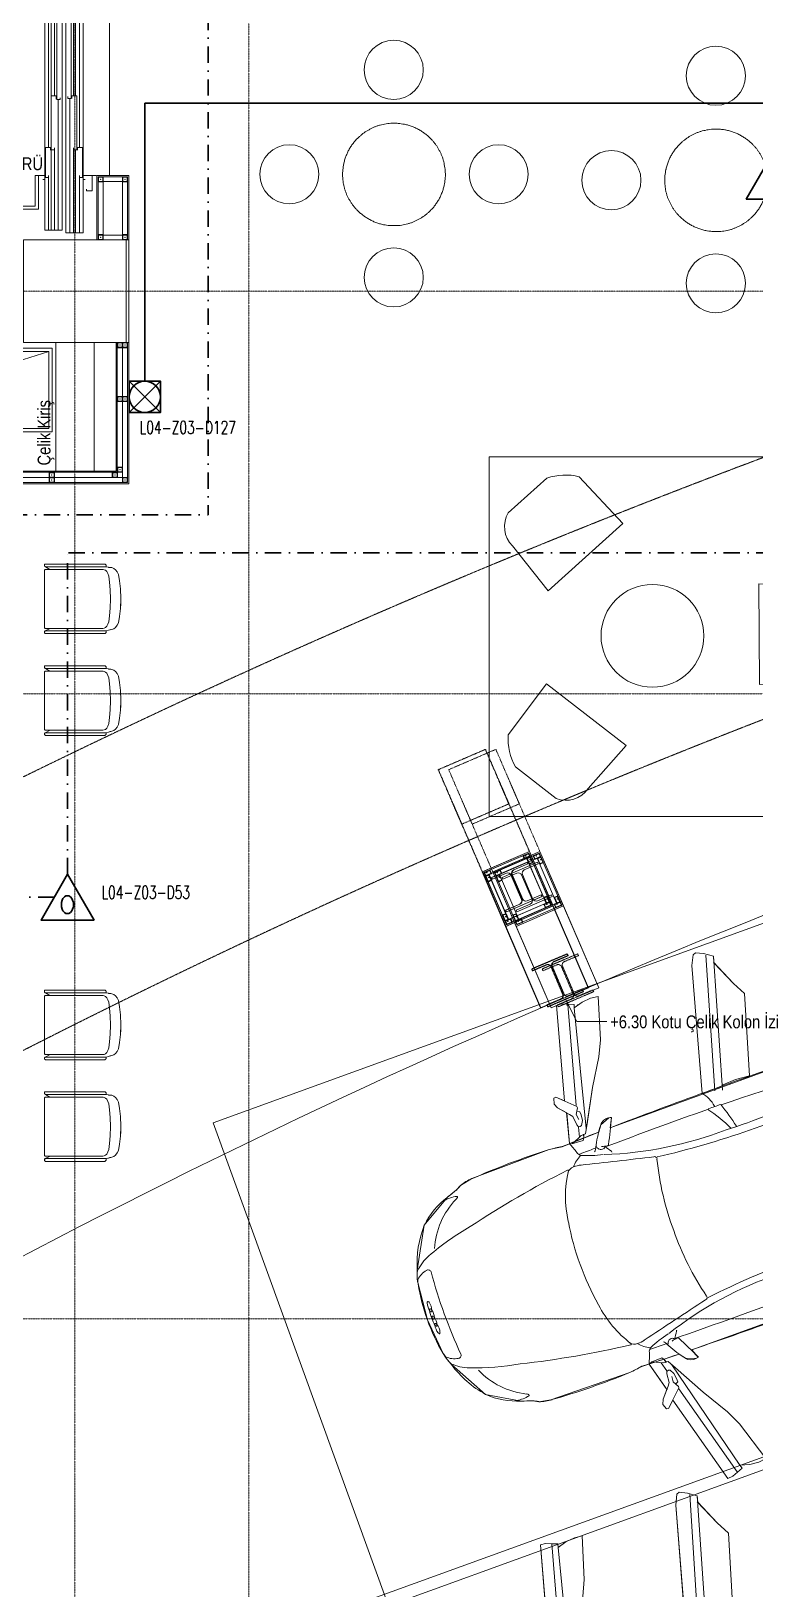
# Model space of a CAD drawing. Extents: x -1133 to 23780, y -1311 to 8245.
# Drawn here: x 7833 to 8397, y 975 to 2187 of the extents above; entities that cross this region are included whole.
import ezdxf
from ezdxf.enums import TextEntityAlignment as Align
from ezdxf.xclip import XClip

# ---------------------------------------------------------------- set-up
doc = ezdxf.new("R2010")
doc.units = 0
doc.header["$MEASUREMENT"] = 0
doc.header["$XCLIPFRAME"] = 0
for name, pattern in [('DASHDOT', [25.4, 12.7, -6.35, 0, -6.35]), ('DASHDOT2', [0.5, 0.25, -0.125, 0, -0.125]), ('DOT2', [0.125, 0, -0.125]), ('HIDDEN', [0.375, 0.25, -0.125])]:
    doc.linetypes.add(name, pattern=pattern)
doc.layers.get('0').update_dxf_attribs({"color": 9, "lineweight": 9})
for name, color, linetype, lineweight in [('01', 9, 'Continuous', 9), ('04', 9, 'Continuous', 9), ('05', 9, 'Continuous', 9), ('05V', 9, 'Continuous', 9), ('06D', 9, 'Continuous', 9), ('10', 9, 'Continuous', 9), ('11', 9, 'Continuous', 9), ('14', 9, 'Continuous', 9), ('20', 9, 'DOT2', 9), ('21', 9, 'Continuous', 9), ('24', 9, 'DASHDOT2', 9), ('33', 9, 'BATTING', 9), ('35', 9, 'Continuous', 9), ('40', 9, 'Continuous', 9), ('E-DEDEKTÖR NUMARALARI', 20, 'Continuous', 30), ('E-DUVAR TİPİ FLAŞÖR', 7, 'Continuous', 30), ('E-KABLO', 7, 'Continuous', 30), ('E-OPTİK DUMAN DEDEKTÖRÜ', 7, 'Continuous', 30)]:
    doc.layers.add(name, color=color, linetype=linetype, lineweight=lineweight)
doc.styles.add('E-YAZI', font='txttw.shx')
doc.styles.add('MuuM_TEXT-STANDART', font='ARIALN.TTF')
doc.linetypes.add('BATTING', pattern='A,0.0001,-0.1,[134,ltypeshp.shx,S=0.1,R=0,X=-0.1,Y=0],-0.2,[134,ltypeshp.shx,S=0.1,R=180,X=0.1,Y=0],-0.1', length=0.4001)

# ---------------------------------------------------------------- blocks, each defined once
blk = doc.blocks.new('Group-321-1')
at = {"lineweight": 0}
for p, q in [((384783.04, 69371.037), (384783.045, 69371.03)), ((384784.412, 69370.333), (384784.402, 69370.333))]:
    blk.add_line(p, q, dxfattribs=at)
blk.add_lwpolyline([(384781.552, 69367.984), (384781.749, 69367.691), (384781.755, 69367.686), (384781.792, 69367.644), (384781.826, 69367.617), (384782.071, 69367.461), (384782.34, 69367.353), (384782.382, 69367.341), (384782.445, 69367.333), (384782.799, 69367.344), (384783.036, 69367.494), (384783.102, 69367.558), (384783.14, 69367.584), (384783.206, 69367.666), (384783.505, 69368.233), (384783.54, 69368.332), (384783.689, 69368.6), (384783.747, 69368.608), (384783.808, 69368.663), (384783.815, 69368.684), (384783.734, 69368.684), (384784.456, 69370.087), (384784.536, 69370.216), (384784.667, 69370.478), (384784.79, 69370.739), (384784.82, 69370.859), (384784.862, 69371.012), (384784.908, 69371.23), (384784.882, 69371.384), (384784.792, 69371.511), (384784.314, 69371.831), (384783.778, 69372.033), (384783.62, 69372.032), (384783.48, 69371.963), (384783.437, 69371.922), (384783.33, 69371.799), (384783.149, 69371.581), (384783.009, 69371.329), (384782.874, 69371.074), (384782.814, 69370.93), (384782.099, 69369.532), (384782.049, 69369.59), (384782.035, 69369.573), (384782.027, 69369.491), (384782.053, 69369.439), (384781.922, 69369.163), (384781.862, 69369.076), (384781.573, 69368.494), (384781.548, 69368.402), (384781.549, 69368.355), (384781.535, 69368.264), (384781.552, 69367.984)], close=True, dxfattribs=at)
for centre, radius, start, end in [((384784.32, 69371.045), 1.244, 132.4655, 142.7244), ((384783.7, 69371.691), 0.35, 77.5866, 129.0276), ((384783.68, 69371.64), 0.312, 79.0353, 114.6797), ((384783.891, 69371.749), 0.244, 127.2849, 150.4821), ((384783.737, 69371.941), 0.00701, 14.3074, 65.7877), ((384783.366, 69370.122), 1.955, 60.966, 77.834), ((384783.72, 69371.827), 0.298, 161.3049, 177.7436), ((384783.508, 69371.841), 0.0862, 181.346, 189.6397), ((384783.428, 69371.828), 0.00442, 198.8504, 328.8627), ((384783.743, 69371.571), 0.403, 118.72, 140.7848), ((384783.624, 69371.454), 0.418, 82.5082, 117.4781), ((384786.16, 69370.1), 3.048, 144.4513, 151.4415), ((384783.134, 69369.637), 2.3, 61.7007, 76.2646), ((384783.478, 69370.064), 1.955, 47.8221, 64.6901), ((384782.538, 69372.337), 0.957, 316.2186, 325.7418), ((384784.176, 69371.766), 0.0116, 115.4859, 202.8384), ((384784.205, 69371.78), 0.0437, 204.9366, 291.601), ((384784.183, 69371.753), 0.0264, 86.2513, 116.6), ((384784.18, 69371.717), 0.0619, 44.0406, 86.0686), ((384784.219, 69371.748), 0.0101, 111.9283, 196.7629), ((384784.245, 69371.755), 0.0368, 193.5155, 249.2754), ((384784.227, 69371.731), 0.0287, 93.4709, 113.7003), ((384784.216, 69371.751), 0.0129, 292.515, 43.913), ((384784.222, 69371.692), 0.0681, 58.3409, 87.3083), ((384784.251, 69371.761), 0.045, 244.6107, 282.6822), ((384784.267, 69371.727), 0.0153, 157.3959, 204.4647), ((384784.264, 69371.727), 0.0131, 105.2381, 152.0925), ((384784.294, 69371.739), 0.045, 202.974, 241.0454), ((384784.24, 69371.721), 0.0339, 22.2897, 58.1662), ((384784.257, 69371.732), 0.0153, 281.1914, 328.2602), ((384784.268, 69371.706), 0.0339, 67.4899, 103.3665), ((384784.259, 69371.729), 0.0131, 333.5636, 20.4181), ((384784.292, 69371.73), 0.0368, 236.3807, 292.1406), ((384784.255, 69371.675), 0.0681, 38.3479, 67.3152), ((384784.307, 69371.704), 0.0129, 81.7431, 193.1412), ((384784.336, 69371.712), 0.0437, 194.0551, 280.7195), ((384784.302, 69371.705), 0.0101, 288.8932, 13.7278), ((384784.284, 69371.702), 0.0287, 11.9558, 32.1852), ((384784.3, 69371.656), 0.0619, 39.5875, 81.6156), ((384784.327, 69371.679), 0.0264, 9.0561, 39.4048), ((384793.527, 69365.622), 11.967, 150.1373, 152.8972), ((384783.608, 69371.273), 0.553, 133.0237, 146.1228), ((384783.22, 69369.593), 2.3, 49.3915, 63.9554), ((384784.342, 69371.681), 0.0116, 282.8177, 10.1702), ((384800.106, 69364.196), 18.18, 156.135, 158.2411), ((384783.405, 69370.215), 1.343, 60.0174, 86.688), ((384784.559, 69371.251), 0.35, 356.6286, 48.0695), ((384865.048, 69325.719), 93.696, 150.80307, 151.62775), ((384777.872, 69372.853), 5.605, 330.8944, 345.1644), ((384783.275, 69371.424), 0.0159, 339.0039, 150.3983), ((384783.531, 69370.151), 1.343, 38.9682, 65.6387), ((384781.832, 69372.322), 3.048, 334.2146, 341.2049), ((384784.494, 69371.439), 0.244, 335.1741, 358.3712), ((384784.411, 69371.051), 0.418, 8.178, 43.1479), ((384784.74, 69371.426), 0.00701, 59.8685, 111.3487), ((384784.529, 69371.205), 0.312, 10.9765, 46.6208), ((384784.436, 69371.216), 0.403, 344.8714, 6.9361), ((384783.672, 69371.378), 1.244, 342.9317, 353.1906), ((384783.117, 69370.833), 0.319, 120.9729, 155.4756), ((384782.971, 69371.074), 0.0369, 91.8, 120.3439), ((384782.963, 69371.079), 0.0326, 45.4864, 78.5544), ((384782.849, 69370.933), 0.218, 28.7618, 50.9848), ((384784.829, 69371.109), 0.00442, 156.7934, 286.8057), ((384784.792, 69371.182), 0.0862, 296.0164, 304.3102), ((384784.657, 69371.346), 0.298, 307.9125, 324.3512), ((384783.773, 69370.613), 1.01, 153.0695, 161.9186), ((384784.151, 69371.138), 1.11, 185.593, 197.2706), ((384768.906, 69380.212), 18.18, 327.415, 329.5212), ((384785.761, 69370.683), 0.957, 159.9143, 169.4376), ((384822.941, 69349.52), 45.481, 151.9178, 153.8966), ((384776.607, 69373.583), 7.124, 326.0794, 338.1164), ((384782.734, 69368.932), 2.053, 60.6822, 76.5032), ((384784.272, 69370.932), 0.553, 339.5333, 352.6324), ((384788.9, 69367.192), 5.605, 140.4918, 154.7617), ((384699.785, 69410.55), 93.696, 334.02838, 334.85305), ((384773.899, 69375.698), 11.967, 332.7589, 335.5189), ((384784.589, 69370.749), 0.0159, 335.2578, 146.6522), ((384782.88, 69368.858), 2.053, 49.1529, 64.974), ((384790.23, 69366.59), 7.124, 147.5397, 159.5767), ((384825.273, 69347.607), 48.303, 152.0551, 152.1719), ((384782.403, 69368.692), 1.564, 74.9854, 82.5895), ((384783.846, 69371.294), 1.11, 288.3855, 300.0631), ((384784.439, 69370.117), 0.218, 74.6714, 96.8944), ((384784.201, 69370.276), 0.319, 330.1806, 4.6832), ((384784.491, 69370.295), 0.0326, 47.1018, 80.1697), ((384784.482, 69370.298), 0.0369, 5.3122, 33.8561), ((384821.188, 69350.013), 43.565, 152.4769, 153.5907), ((384780.105, 69371.445), 2.973, 314.8855, 333.6766), ((384782.496, 69369.975), 0.239, 70.6349, 104.3906), ((384782.729, 69369.208), 0.955, 86.6279, 100.516), ((384782.562, 69370.153), 0.00585, 151.7805, 223.8989), ((384783.639, 69370.681), 1.01, 323.7375, 332.5866), ((384743.67, 69390.211), 45.481, 331.7595, 333.7383), ((384782.878, 69368.448), 1.564, 43.0666, 50.6707), ((384782.099, 69369.526), 0.08, 143.4719, 205.3483), ((384782.15, 69369.497), 0.138, 137.1664, 146.6022), ((384967.463, 69508.003), 231.379, 216.74162, 216.79401), ((384678.752, 69458.221), 136.451, 319.2526, 319.49259), ((384782.515, 69369.582), 0.0186, 41.3859, 155.3161), ((384783.958, 69371.212), 2.159, 228.5422, 243.7224), ((384786.455, 69368.186), 2.973, 151.9795, 170.7706), ((384783.107, 69369.014), 0.955, 25.1401, 39.0282), ((384740.756, 69390.991), 48.303, 333.4842, 333.601), ((384795.179, 69363.075), 14.587, 154.1319, 155.3338), ((384782.92, 69369.911), 0.987, 205.182, 214.4777), ((384781.966, 69369.543), 0.249, 316.3484, 326.7202), ((384782.151, 69369.374), 0.0194, 352.1473, 47.0793), ((384782.265, 69368.914), 0.484, 94.4328, 101.9444), ((384782.167, 69369.414), 0.0112, 312.8599, 34.8105), ((384782.228, 69369.389), 0.00831, 38.2323, 92.0308), ((384745.092, 69389.074), 43.565, 332.0654, 333.1793), ((384783.972, 69369.429), 0.00585, 261.7572, 333.8756), ((384783.866, 69369.272), 0.239, 21.2655, 55.0212), ((384791.145, 69364.805), 10.096, 153.3898, 154.1067), ((384781.444, 69369.969), 0.986, 309.9162, 319.8631), ((384782.124, 69369.363), 0.0209, 210.1338, 261.901), ((384782.122, 69369.345), 0.00941, 178.2704, 230.3207), ((384782.085, 69369.3), 0.0489, 5.7791, 50.9893), ((384782.132, 69369.396), 0.0541, 258.6932, 282.7156), ((384782.132, 69369.38), 0.0386, 287.1711, 347.5368), ((384784.019, 69371.181), 2.159, 241.9337, 257.114), ((384783.028, 69368.324), 1.387, 142.8163, 147.1796), ((384781.801, 69367.557), 1.667, 81.8864, 84.9423), ((384782.05, 69369.26), 0.0543, 255.4486, 293.8595), ((384782.065, 69369.212), 0.00351, 147.6525, 275.8013), ((384782.08, 69369.207), 0.00659, 121.6403, 166.7715), ((384782.315, 69369.202), 0.241, 178.3112, 202.8017), ((384782.272, 69369.026), 0.196, 137.8698, 155.4348), ((384787.053, 69366.137), 5.965, 150.4859, 156.7365), ((384789.128, 69366.446), 7.519, 159.687, 166.3516), ((384782.082, 69369.055), 0.00481, 20.9384, 175.9317), ((384782.158, 69369.074), 0.0723, 153.7582, 202.5543), ((384782.858, 69369.503), 0.891, 210.0252, 235.5657), ((384916.043, 69336.417), 136.451, 166.16354, 166.40352), ((384783.536, 69369.058), 0.0186, 330.34, 84.2703), ((384783.627, 69370.502), 2.151, 233.7694, 242.9353), ((384783.546, 69368.712), 0.00831, 33.6253, 87.4238), ((384783.139, 69368.466), 0.484, 23.7117, 31.2233), ((384783.579, 69368.641), 0.0194, 78.5769, 133.5088), ((384783.824, 69368.59), 0.249, 158.9359, 169.3077), ((384783.602, 69368.677), 0.0112, 90.8456, 172.7962), ((384788.197, 69600.022), 231.379, 268.86212, 268.91451), ((384783.732, 69368.687), 0.08, 280.3078, 342.1843), ((384783.68, 69368.712), 0.138, 339.054, 348.4897), ((384783.634, 69370.498), 2.151, 242.7208, 251.8868), ((384784.475, 69368.414), 0.986, 165.793, 175.74), ((384774.624, 69373.286), 10.096, 331.5495, 332.2663), ((384783.557, 69368.544), 0.0489, 74.6669, 119.8771), ((384770.867, 69375.555), 14.587, 330.3223, 331.5242), ((384783.595, 69368.629), 0.0386, 138.1193, 198.4851), ((384783.608, 69368.638), 0.0541, 202.9405, 226.9629), ((384783.572, 69368.601), 0.00941, 255.3354, 307.3857), ((384783.586, 69368.613), 0.0209, 223.7551, 275.5224), ((384783.567, 69369.579), 0.987, 271.1784, 280.4742), ((384781.897, 69368.358), 0.352, 155.6746, 172.8272), ((384783.272, 69369.29), 0.891, 250.0904, 275.6309), ((384783.331, 69368.472), 0.0723, 283.1018, 331.8979), ((384783.225, 69368.537), 0.196, 330.2214, 347.7863), ((384783.343, 69368.674), 0.241, 282.8545, 307.345), ((384783.485, 69368.487), 0.00659, 318.8847, 4.0158), ((384783.545, 69368.493), 0.0543, 191.7966, 230.2075), ((384783.497, 69368.477), 0.00351, 209.8549, 338.0036), ((384782.307, 69367.298), 1.667, 40.7138, 43.7698), ((384781.801, 69368.141), 0.281, 142.998, 163.907), ((384764.347, 69370.886), 17.387, 351.3262, 351.6313), ((384781.251, 69368.372), 0.299, 356.6067, 5.6602), ((384781.611, 69368.288), 0.0411, 126.4313, 146.9765), ((384781.589, 69368.318), 0.00398, 74.7912, 133.7856), ((384781.584, 69368.313), 0.0102, 1.6376, 54.3963), ((384781.501, 69368.301), 0.0949, 358.817, 7.3839), ((384782.201, 69368.289), 0.606, 179.0659, 219.4798), ((384777.132, 69372.603), 7.519, 319.3046, 325.9692), ((384783.36, 69368.399), 0.00481, 309.7244, 104.7177), ((384782.215, 69368.742), 1.387, 338.4765, 342.8399), ((384782.137, 69368.159), 0.611, 170.0439, 196.5991), ((384783.574, 69367.651), 1.842, 162.0199, 174.3284), ((384778.091, 69370.738), 5.965, 328.9197, 335.1702), ((384782.317, 69368.285), 0.822, 201.4762, 226.3392), ((384782.119, 69367.795), 0.38, 174.3105, 196.6697), ((384781.94, 69367.689), 0.145, 160.4215, 200.1828), ((384781.827, 69367.732), 0.0243, 63.7649, 169.9953), ((384784.099, 69371.38), 4.274, 238.0489, 242.6341), ((384781.349, 69368.793), 1.842, 311.3278, 323.6363), ((384781.937, 69367.809), 0.219, 213.4367, 228.8733), ((384781.863, 69367.709), 0.0958, 222.8673, 244.0075), ((384781.83, 69367.649), 0.0272, 202.2018, 232.2843), ((384782.695, 69368.714), 1.4, 231.6246, 243.5204), ((384781.979, 69367.566), 0.00393, 106.148, 191.2356), ((384781.984, 69367.548), 0.0228, 79.7433, 104.6743), ((384781.968, 69367.467), 0.105, 43.0274, 79.064), ((384784.073, 69371.394), 4.274, 243.022, 247.6072), ((384783.086, 69367.487), 0.0949, 118.2722, 126.8391), ((384783.047, 69367.563), 0.0102, 71.2598, 124.0185), ((384783.011, 69367.569), 0.0411, 338.6796, 359.2249), ((384783.048, 69367.569), 0.00398, 351.8705, 50.8649), ((384783.29, 69367.326), 0.299, 119.996, 129.0494), ((384782.901, 69367.842), 0.352, 312.8289, 329.9815), ((384781.993, 69367.569), 0.0174, 192.4725, 226.4338), ((384782.076, 69367.657), 0.139, 226.4813, 253.2418), ((384782.033, 69367.535), 0.00393, 108.0079, 193.0955), ((384782.046, 69367.539), 0.0174, 194.3324, 228.2937), ((384782.038, 69367.517), 0.0228, 81.6031, 106.5342), ((384782.126, 69367.63), 0.139, 228.3412, 255.1017), ((384782.043, 69367.546), 0.0229, 252.8528, 277.4764), ((384782.024, 69367.436), 0.105, 44.8873, 80.9239), ((384782.022, 69367.518), 0.0302, 24.4378, 42.4802), ((384782.046, 69367.528), 0.00493, 273.6822, 33.6822), ((384782.725, 69368.699), 1.4, 242.1358, 254.0316), ((384782.086, 69367.507), 0.00493, 90.1141, 210.1141), ((384782.102, 69367.515), 0.0229, 206.3199, 230.9435), ((384782.091, 69367.482), 0.0302, 81.316, 99.3585), ((384782.176, 69367.604), 0.139, 230.5544, 257.315), ((384782.097, 69367.517), 0.0229, 254.7126, 279.3362), ((384782.078, 69367.409), 0.105, 44.7323, 80.7688), ((384782.077, 69367.489), 0.0302, 26.2976, 44.3401), ((384782.1, 69367.5), 0.00493, 275.5421, 35.5421), ((384782.14, 69367.48), 0.00493, 91.9739, 211.9739), ((384782.156, 69367.488), 0.0229, 208.1798, 232.8034), ((384782.146, 69367.455), 0.0302, 83.1759, 101.2183), ((384782.227, 69367.58), 0.139, 232.4143, 259.1748), ((384782.149, 69367.486), 0.0174, 257.3624, 291.3237), ((384782.136, 69367.381), 0.105, 46.5921, 82.6287), ((384782.136, 69367.467), 0.0228, 19.1219, 44.053), ((384782.154, 69367.473), 0.00393, 292.5606, 17.6483), ((384782.192, 69367.441), 0.0228, 20.9818, 45.9129), ((384782.21, 69367.448), 0.00393, 294.4205, 19.5081), ((384782.668, 69368.05), 0.606, 266.1764, 306.5902), ((384782.599, 69367.922), 0.611, 289.0571, 315.6122), ((384782.781, 69367.638), 0.281, 321.7491, 342.6581), ((384795.185, 69355.056), 17.387, 134.0248, 134.33), ((384782.204, 69367.46), 0.0174, 259.2223, 293.1836), ((384782.394, 69367.436), 0.0958, 241.6486, 262.7889), ((384782.364, 69367.375), 0.0272, 253.3718, 283.4544), ((384782.332, 69367.488), 0.145, 285.4734, 325.2346), ((384782.432, 69367.554), 0.219, 256.7829, 272.2195), ((384782.315, 69367.695), 0.38, 288.9864, 311.3457), ((384782.433, 69367.421), 0.0243, 315.6609, 61.8912), ((384782.598, 69368.141), 0.822, 259.3169, 284.18)]:
    blk.add_arc(centre, radius, start, end, dxfattribs=at)
blk = doc.blocks.new('Group-322-1')
for p, q in [((384781.297, 69370.16), (384781.27, 69370.092)), ((384781.331, 69370.21), (384781.297, 69370.16)), ((384781.574, 69369.974), (384781.331, 69370.21)), ((384781.199, 69370.005), (384781.162, 69369.973)), ((384781.235, 69370.037), (384781.199, 69370.005)), ((384781.784, 69369.471), (384781.2, 69370.004)), ((384781.256, 69370.017), (384781.235, 69370.037)), ((384781.27, 69370.092), (384781.256, 69370.017)), ((384781.962, 69369.394), (384781.256, 69370.017)), ((384781.256, 69370.017), (384781.275, 69369.999)), ((384781.162, 69369.973), (384781.141, 69369.938)), ((384781.141, 69369.938), (384781.692, 69369.435)), ((384781.654, 69369.869), (384781.574, 69369.974)), ((384781.782, 69369.661), (384781.654, 69369.869)), ((384781.944, 69369.425), (384781.782, 69369.661)), ((384781.618, 69369.395), (384781.623, 69369.411)), ((384781.649, 69369.362), (384781.618, 69369.395)), ((384781.623, 69369.411), (384781.792, 69369.469)), ((384781.792, 69369.469), (384781.801, 69369.465)), ((384781.823, 69369.391), (384781.794, 69369.385)), ((384781.801, 69369.465), (384781.832, 69369.419)), ((384781.889, 69369.363), (384781.823, 69369.391)), ((384781.824, 69369.445), (384781.838, 69369.456)), ((384781.832, 69369.419), (384781.873, 69369.405)), ((384781.838, 69369.456), (384781.862, 69369.443)), ((384781.862, 69369.443), (384781.899, 69369.418)), ((384781.899, 69369.418), (384781.921, 69369.385)), ((384781.986, 69369.36), (384781.944, 69369.425)), ((384781.689, 69369.359), (384781.649, 69369.362)), ((384781.794, 69369.385), (384781.689, 69369.359)), ((384781.766, 69369.381), (384781.946, 69369.218)), ((384781.908, 69369.362), (384781.889, 69369.363)), ((384781.918, 69369.372), (384781.908, 69369.362)), ((384781.969, 69369.308), (384781.911, 69369.361)), ((384781.921, 69369.385), (384781.918, 69369.372)), ((384781.963, 69369.23), (384782.008, 69369.309)), ((384781.966, 69369.236), (384781.97, 69369.326)), ((384781.97, 69369.326), (384781.986, 69369.36)), ((384781.998, 69369.329), (384781.977, 69369.348)), ((384782.008, 69369.309), (384781.998, 69369.329))]:
    blk.add_line(p, q)
blk.add_lwpolyline([(384781.331, 69370.21), (384781.574, 69369.974), (384781.654, 69369.869), (384781.782, 69369.661), (384781.944, 69369.425), (384781.986, 69369.36), (384781.98, 69369.346), (384781.998, 69369.329), (384782.008, 69369.309), (384781.966, 69369.236), (384781.946, 69369.218), (384781.769, 69369.379), (384781.689, 69369.359), (384781.649, 69369.362), (384781.618, 69369.395), (384781.623, 69369.411), (384781.692, 69369.435), (384781.141, 69369.938), (384781.162, 69369.973), (384781.199, 69370.005), (384781.235, 69370.037), (384781.256, 69370.017), (384781.27, 69370.092), (384781.297, 69370.16)], close=True)
blk = doc.blocks.new('Group-323-1')
for p, q in [((384783.571, 69368.405), (384783.609, 69368.488)), ((384783.575, 69368.411), (384783.645, 69368.467)), ((384783.609, 69368.488), (384783.631, 69368.491)), ((384783.631, 69368.491), (384783.659, 69368.485)), ((384783.631, 69368.456), (384783.707, 69368.44)), ((384783.645, 69368.467), (384783.663, 69368.5)), ((384783.663, 69368.5), (384783.74, 69368.503)), ((384783.705, 69368.5), (384784.623, 69368.289)), ((384783.713, 69368.451), (384783.71, 69368.438)), ((384783.71, 69368.438), (384783.722, 69368.423)), ((384783.722, 69368.461), (384783.713, 69368.451)), ((384783.761, 69368.463), (384783.722, 69368.461)), ((384783.722, 69368.423), (384783.784, 69368.385)), ((384783.74, 69368.503), (384784.026, 69368.509)), ((384783.804, 69368.448), (384783.761, 69368.463)), ((384783.802, 69368.409), (384783.766, 69368.434)), ((384783.828, 69368.435), (384783.804, 69368.448)), ((384783.827, 69368.418), (384783.828, 69368.435)), ((384784.026, 69368.509), (384784.27, 69368.527)), ((384784.27, 69368.527), (384784.402, 69368.523)), ((384784.402, 69368.523), (384784.736, 69368.463)), ((384784.736, 69368.463), (384784.715, 69368.406)), ((384783.808, 69368.333), (384783.571, 69368.385)), ((384783.784, 69368.385), (384783.795, 69368.358)), ((384783.795, 69368.358), (384783.836, 69368.258)), ((384783.856, 69368.411), (384783.802, 69368.409)), ((384783.865, 69368.406), (384783.856, 69368.411)), ((384783.916, 69368.234), (384783.865, 69368.406)), ((384783.871, 69368.4), (384784.645, 69368.236)), ((384784.626, 69368.15), (384783.896, 69368.304)), ((384784.623, 69368.289), (384784.597, 69368.295)), ((384784.675, 69368.344), (384784.623, 69368.289)), ((384784.715, 69368.406), (384784.675, 69368.344)), ((384783.836, 69368.258), (384783.861, 69368.227)), ((384783.861, 69368.227), (384783.906, 69368.221)), ((384783.906, 69368.221), (384783.916, 69368.234)), ((384784.623, 69368.289), (384784.651, 69368.284)), ((384784.642, 69368.187), (384784.626, 69368.15)), ((384784.646, 69368.236), (384784.642, 69368.187)), ((384784.651, 69368.284), (384784.646, 69368.236))]:
    blk.add_line(p, q)
blk.add_lwpolyline([(384783.629, 69368.491), (384783.656, 69368.486), (384783.663, 69368.5), (384784.026, 69368.509), (384784.27, 69368.527), (384784.402, 69368.523), (384784.736, 69368.463), (384784.715, 69368.406), (384784.675, 69368.344), (384784.623, 69368.289), (384784.651, 69368.284), (384784.642, 69368.187), (384784.626, 69368.15), (384783.896, 69368.304), (384783.916, 69368.234), (384783.906, 69368.221), (384783.861, 69368.227), (384783.836, 69368.258), (384783.805, 69368.334), (384783.571, 69368.385)], close=True)
blk = doc.blocks.new('Group-325-1')
for p, q in [((384784.27, 69369.709), (384784.228, 69369.605)), ((384784.901, 69369.59), (384784.27, 69369.709)), ((384784.133, 69369.516), (384785.16, 69369.313)), ((384784.228, 69369.605), (384784.171, 69369.507)), ((384784.969, 69369.494), (384784.901, 69369.59)), ((384784.121, 69369.455), (384785.161, 69369.254)), ((384785.113, 69369.319), (384784.969, 69369.494)), ((384785.066, 69369.156), (384784.088, 69369.361)), ((384785.16, 69369.313), (384785.171, 69369.234)), ((384785.151, 69369.154), (384785.066, 69369.156)), ((384785.169, 69369.17), (384785.151, 69369.154)), ((384785.171, 69369.234), (384785.169, 69369.17))]:
    blk.add_line(p, q)
blk.add_lwpolyline([(384784.27, 69369.709), (384784.901, 69369.59), (384784.969, 69369.494), (384785.11, 69369.323), (384785.16, 69369.313), (384785.171, 69369.234), (384785.169, 69369.17), (384785.151, 69369.154), (384785.066, 69369.156), (384784.088, 69369.361), (384784.137, 69369.452), (384784.166, 69369.509), (384784.172, 69369.508), (384784.228, 69369.605)], close=True)
blk = doc.blocks.new('p-audi_arac')
at = {"layer": '06D', "lineweight": 0, "flags": 128}
blk.add_lwpolyline([(695.6, 0.8), (-4.4, 0.8), (-4.4, 400.8), (695.6, 400.8)], close=True, dxfattribs=at)
at = {"layer": '04', "xscale": 99.99999999999999, "yscale": 99.99999999999999, "zscale": 99.99999999999999, "rotation": 117.1763778173343}
for name in ['Group-321-1', 'Group-323-1', 'Group-325-1', 'Group-322-1']:
    blk.add_blockref(name, (23745751, -31061967.8), dxfattribs=at)
blk = doc.blocks.new('Group-32-1')
for p, q in [((384804.552, 69159.371), (384804.573, 69159.336)), ((384804.574, 69159.372), (384804.573, 69159.372)), ((384804.573, 69159.372), (384804.573, 69159.371)), ((384804.573, 69159.371), (384804.573, 69159.371)), ((384804.573, 69159.371), (384804.573, 69159.37)), ((384804.573, 69159.37), (384804.573, 69159.37)), ((384804.573, 69159.37), (384804.573, 69159.369)), ((384804.573, 69159.369), (384804.573, 69159.369)), ((384804.573, 69159.369), (384804.573, 69158.924)), ((384804.575, 69159.374), (384804.574, 69159.374)), ((384804.574, 69159.374), (384804.574, 69159.374)), ((384804.574, 69159.374), (384804.574, 69159.373)), ((384804.574, 69159.373), (384804.574, 69159.373)), ((384804.574, 69159.373), (384804.574, 69159.372)), ((384804.576, 69159.376), (384804.575, 69159.375)), ((384804.575, 69159.375), (384804.575, 69159.375)), ((384804.575, 69159.375), (384804.575, 69159.374)), ((384804.577, 69159.377), (384804.576, 69159.376)), ((384804.576, 69159.376), (384804.576, 69159.376)), ((384804.576, 69159.376), (384804.576, 69159.376)), ((384804.578, 69159.377), (384804.577, 69159.377)), ((384804.577, 69159.377), (384804.577, 69159.377)), ((384804.577, 69159.377), (384804.577, 69159.377)), ((384804.579, 69159.378), (384804.578, 69159.378)), ((384804.578, 69159.378), (384804.578, 69159.377)), ((384804.58, 69159.378), (384804.579, 69159.378)), ((384804.579, 69159.378), (384804.579, 69159.378)), ((384804.581, 69159.379), (384804.58, 69159.378)), ((384804.58, 69159.378), (384804.58, 69159.378)), ((384804.582, 69159.379), (384804.581, 69159.379)), ((384804.581, 69159.379), (384804.581, 69159.379)), ((384804.583, 69159.379), (384804.582, 69159.379)), ((384804.582, 69159.379), (384804.582, 69159.379)), ((384805.023, 69159.379), (384804.583, 69159.379)), ((384804.583, 69159.379), (384804.583, 69159.379)), ((384805.024, 69159.379), (384805.023, 69159.379)), ((384805.023, 69159.379), (384805.023, 69159.379)), ((384805.025, 69159.379), (384805.024, 69159.379)), ((384805.024, 69159.379), (384805.024, 69159.379)), ((384805.026, 69159.378), (384805.025, 69159.379)), ((384805.025, 69159.379), (384805.025, 69159.379)), ((384805.027, 69159.378), (384805.026, 69159.378)), ((384805.026, 69159.378), (384805.026, 69159.378)), ((384805.028, 69159.378), (384805.027, 69159.378)), ((384805.027, 69159.378), (384805.027, 69159.378)), ((384805.028, 69159.377), (384805.028, 69159.378)), ((384805.029, 69159.377), (384805.028, 69159.377)), ((384805.03, 69159.376), (384805.029, 69159.377)), ((384805.029, 69159.377), (384805.029, 69159.377)), ((384805.029, 69159.377), (384805.029, 69159.377)), ((384805.031, 69159.375), (384805.03, 69159.376)), ((384805.03, 69159.376), (384805.03, 69159.376)), ((384805.03, 69159.376), (384805.03, 69159.376)), ((384805.031, 69159.374), (384805.031, 69159.375)), ((384805.031, 69159.375), (384805.031, 69159.375)), ((384805.032, 69159.374), (384805.031, 69159.374)), ((384805.032, 69159.373), (384805.032, 69159.374)), ((384805.032, 69159.374), (384805.032, 69159.374)), ((384805.032, 69159.372), (384805.032, 69159.373)), ((384805.032, 69159.373), (384805.032, 69159.373)), ((384805.033, 69159.372), (384805.032, 69159.372)), ((384805.052, 69159.372), (384805.033, 69159.334)), ((384805.033, 69159.371), (384805.033, 69159.372)), ((384805.033, 69159.37), (384805.033, 69159.371)), ((384805.033, 69159.371), (384805.033, 69159.371)), ((384805.033, 69159.369), (384805.033, 69159.37)), ((384805.033, 69159.37), (384805.033, 69159.37)), ((384805.033, 69158.932), (384805.033, 69159.369)), ((384805.033, 69159.369), (384805.033, 69159.369)), ((384804.552, 69158.899), (384804.558, 69158.862)), ((384805.033, 69158.932), (384805.033, 69158.932)), ((384805.052, 69158.899), (384805.042, 69158.862))]:
    blk.add_line(p, q)
at = {"flags": 128}
for points in [[(384804.531, 69158.909), (384804.531, 69158.909), (384804.531, 69158.908), (384804.531, 69158.908), (384804.531, 69158.907), (384804.531, 69158.907), (384804.531, 69158.906), (384804.532, 69158.906), (384804.532, 69158.905), (384804.532, 69158.905), (384804.532, 69158.904), (384804.532, 69158.904), (384804.533, 69158.904), (384804.533, 69158.903), (384804.533, 69158.903), (384804.534, 69158.902), (384804.534, 69158.902), (384804.534, 69158.902), (384804.535, 69158.901), (384804.535, 69158.901), (384804.535, 69158.901), (384804.536, 69158.901), (384804.536, 69158.9), (384804.537, 69158.9), (384804.537, 69158.9), (384804.538, 69158.9), (384804.538, 69158.9), (384804.539, 69158.899), (384804.539, 69158.899), (384804.539, 69158.899), (384804.54, 69158.899), (384804.54, 69158.899), (384804.541, 69158.899), (384804.552, 69158.899), (384804.552, 69159.369), (384804.552, 69159.369), (384804.552, 69159.37), (384804.552, 69159.37), (384804.551, 69159.371), (384804.551, 69159.371), (384804.551, 69159.372), (384804.551, 69159.372), (384804.551, 69159.373), (384804.551, 69159.373), (384804.55, 69159.374), (384804.55, 69159.374), (384804.55, 69159.374), (384804.55, 69159.375), (384804.549, 69159.375), (384804.549, 69159.376), (384804.549, 69159.376), (384804.548, 69159.376), (384804.548, 69159.377), (384804.548, 69159.377), (384804.547, 69159.377), (384804.547, 69159.377), (384804.546, 69159.378), (384804.546, 69159.378), (384804.545, 69159.378), (384804.545, 69159.378), (384804.545, 69159.378), (384804.544, 69159.379), (384804.544, 69159.379), (384804.543, 69159.379), (384804.543, 69159.379), (384804.542, 69159.379), (384804.542, 69159.379), (384804.536, 69159.379), (384804.536, 69159.379), (384804.535, 69159.379), (384804.535, 69159.379), (384804.535, 69159.379), (384804.535, 69159.379), (384804.534, 69159.379), (384804.534, 69159.379), (384804.534, 69159.379), (384804.534, 69159.378), (384804.534, 69159.378), (384804.533, 69159.378), (384804.533, 69159.378), (384804.533, 69159.378), (384804.533, 69159.378), (384804.533, 69159.378), (384804.532, 69159.377), (384804.532, 69159.377), (384804.532, 69159.377), (384804.532, 69159.377), (384804.532, 69159.377), (384804.532, 69159.376), (384804.532, 69159.376), (384804.531, 69159.376), (384804.531, 69159.376), (384804.531, 69159.376), (384804.531, 69159.375), (384804.531, 69159.375), (384804.531, 69159.375), (384804.531, 69159.375), (384804.531, 69159.374), (384804.531, 69159.374), (384804.531, 69159.374), (384804.531, 69158.909)], [(384805.052, 69158.899), (384805.063, 69158.899), (384805.063, 69158.899), (384805.064, 69158.899), (384805.064, 69158.899), (384805.065, 69158.899), (384805.065, 69158.899), (384805.066, 69158.9), (384805.066, 69158.9), (384805.067, 69158.9), (384805.067, 69158.9), (384805.067, 69158.9), (384805.068, 69158.901), (384805.068, 69158.901), (384805.069, 69158.901), (384805.069, 69158.901), (384805.069, 69158.902), (384805.07, 69158.902), (384805.07, 69158.902), (384805.071, 69158.903), (384805.071, 69158.903), (384805.071, 69158.904), (384805.071, 69158.904), (384805.072, 69158.904), (384805.072, 69158.905), (384805.072, 69158.905), (384805.072, 69158.906), (384805.072, 69158.906), (384805.072, 69158.907), (384805.073, 69158.907), (384805.073, 69158.908), (384805.073, 69158.908), (384805.073, 69158.909), (384805.073, 69158.909), (384805.073, 69159.369), (384805.073, 69159.369), (384805.073, 69159.37), (384805.073, 69159.37), (384805.073, 69159.371), (384805.072, 69159.371), (384805.072, 69159.372), (384805.072, 69159.372), (384805.072, 69159.373), (384805.072, 69159.373), (384805.072, 69159.374), (384805.071, 69159.374), (384805.071, 69159.374), (384805.071, 69159.375), (384805.071, 69159.375), (384805.07, 69159.376), (384805.07, 69159.376), (384805.069, 69159.376), (384805.069, 69159.377), (384805.069, 69159.377), (384805.068, 69159.377), (384805.068, 69159.377), (384805.067, 69159.378), (384805.067, 69159.378), (384805.067, 69159.378), (384805.066, 69159.378), (384805.066, 69159.378), (384805.065, 69159.379), (384805.065, 69159.379), (384805.064, 69159.379), (384805.064, 69159.379), (384805.063, 69159.379), (384805.063, 69159.379), (384805.062, 69159.379), (384805.062, 69159.379), (384805.061, 69159.379), (384805.061, 69159.379), (384805.06, 69159.379), (384805.06, 69159.379), (384805.059, 69159.378), (384805.059, 69159.378), (384805.058, 69159.378), (384805.058, 69159.378), (384805.057, 69159.378), (384805.057, 69159.377), (384805.057, 69159.377), (384805.056, 69159.377), (384805.056, 69159.377), (384805.055, 69159.376), (384805.055, 69159.376), (384805.055, 69159.376), (384805.054, 69159.375), (384805.054, 69159.375), (384805.054, 69159.374), (384805.053, 69159.374), (384805.053, 69159.374), (384805.053, 69159.373), (384805.053, 69159.373), (384805.053, 69159.372), (384805.053, 69159.372), (384805.052, 69159.371), (384805.052, 69159.371), (384805.052, 69159.37), (384805.052, 69159.37), (384805.052, 69159.369), (384805.052, 69159.369), (384805.052, 69158.899)]]:
    blk.add_lwpolyline(points, close=True, dxfattribs=at)
for points in [[(384804.531, 69158.909, 0.414214), (384804.541, 69158.899), (384804.552, 69158.899), (384804.552, 69159.369, 0.414214), (384804.542, 69159.379), (384804.536, 69159.379, 0.414214), (384804.531, 69159.374)], [(384805.052, 69158.899), (384805.063, 69158.899, 0.414214), (384805.073, 69158.909), (384805.073, 69159.369, 0.414214), (384805.063, 69159.379), (384805.062, 69159.379, 0.414214), (384805.052, 69159.369)]]:
    blk.add_lwpolyline(points, format="xyb", close=True, dxfattribs=at)
blk.add_lwpolyline([(384805.033, 69158.932), (384805.033, 69159.369, 0.414214), (384805.023, 69159.379), (384804.583, 69159.379, 0.414214), (384804.573, 69159.369), (384804.573, 69158.924), (384804.574, 69158.92)], format="xyb", dxfattribs=at)
for points in [[(384804.557, 69158.881), (384804.557, 69158.869), (384804.559, 69158.855), (384804.565, 69158.839), (384804.575, 69158.824), (384804.592, 69158.811), (384804.613, 69158.803), (384804.661, 69158.794), (384804.724, 69158.786), (384804.8, 69158.783)], [(384804.573, 69158.932), (384804.573, 69158.924), (384804.575, 69158.914), (384804.58, 69158.903), (384804.59, 69158.893), (384804.606, 69158.884), (384804.626, 69158.878), (384804.672, 69158.872), (384804.731, 69158.867), (384804.803, 69158.864)], [(384805.033, 69158.932), (384805.033, 69158.924), (384805.031, 69158.914), (384805.026, 69158.903), (384805.016, 69158.893), (384805, 69158.884), (384804.98, 69158.878), (384804.934, 69158.872), (384804.875, 69158.867), (384804.803, 69158.864)], [(384805.043, 69158.866), (384805.043, 69158.869), (384805.041, 69158.855), (384805.036, 69158.839), (384805.025, 69158.824), (384805.008, 69158.811), (384804.988, 69158.803), (384804.939, 69158.794), (384804.877, 69158.786), (384804.8, 69158.783)]]:
    blk.add_lwpolyline(points, dxfattribs=at)
at = {"layer": '40'}
blk.add_lwpolyline([(384805.023, 69159.379), (384804.583, 69159.379, 0.414214), (384804.573, 69159.369), (384804.573, 69159.337), (384804.573, 69159.336), (384804.552, 69159.371), (384804.551, 69159.373, 0.309775), (384804.542, 69159.379), (384804.536, 69159.379, 0.413784), (384804.531, 69159.374), (384804.531, 69158.909, 0.414214), (384804.541, 69158.899), (384804.552, 69158.899), (384804.557, 69158.869), (384804.559, 69158.855), (384804.565, 69158.839), (384804.575, 69158.824), (384804.592, 69158.811), (384804.613, 69158.803), (384804.661, 69158.794), (384804.724, 69158.786), (384804.8, 69158.783), (384804.838, 69158.785), (384804.877, 69158.786), (384804.939, 69158.794), (384804.988, 69158.803), (384805.008, 69158.811), (384805.025, 69158.824), (384805.036, 69158.839), (384805.041, 69158.855), (384805.047, 69158.88), (384805.052, 69158.899), (384805.063, 69158.899, 0.414214), (384805.073, 69158.909), (384805.073, 69159.369, 0.781144), (384805.052, 69159.372), (384805.033, 69159.334), (384805.033, 69159.369, 0.407263), (384805.023, 69159.379)], format="xyb", close=True, dxfattribs=at)
blk = doc.blocks.new('p-oturma')
at = {"layer": '05'}
blk.add_lwpolyline([(0, -280), (280, -280), (280, 0), (0, 0)], close=True, dxfattribs=at)
for points in [[(45.9, -104.4), (104.1, -51.8), (70.1, -15.5, 0.148649), (44.8, -16.6), (14.8, -43.5, 0.342097), (18.1, -69.3)], [(209.9, -98.7), (210.4, -177.2), (260.1, -176, 0.148649), (276.1, -156.4), (276.1, -116.1, 0.342097), (254.6, -101.4)], [(106.6, -224.7), (44.6, -176.7), (14.8, -216.5, 0.148649), (20.3, -241.2), (52, -266, 0.342097), (76.9, -258.2)]]:
    blk.add_lwpolyline(points, format="xyb", close=True, dxfattribs=at)
blk.add_circle((127, -139.3), 40, dxfattribs=at)
blk = doc.blocks.new('Group-54-1')
at = {"flags": 128}
blk.add_lwpolyline([(384798.752, 69160.149, -0.005049), (384798.752, 69160.14), (384798.752, 69160.134, -0.020297), (384798.75, 69160.114), (384798.75, 69160.112, -0.010121), (384798.747, 69160.088, -0.020134), (384798.743, 69160.064), (384798.742, 69160.06, -0.019975), (384798.734, 69160.03), (384798.734, 69160.03, -0.01979), (384798.723, 69160.001), (384798.723, 69160, -0.019602), (384798.711, 69159.972), (384798.711, 69159.972, -0.019426), (384798.696, 69159.945), (384798.696, 69159.945, -0.019277), (384798.679, 69159.919), (384798.679, 69159.919, -0.019164), (384798.661, 69159.895, -0.019098), (384798.64, 69159.872), (384798.637, 69159.869, -0.019074), (384798.621, 69159.853, -0.009549), (384798.603, 69159.838), (384798.603, 69159.838, -0.019136), (384798.585, 69159.824, -0.009605), (384798.566, 69159.812), (384798.566, 69159.812, -0.019296), (384798.546, 69159.8), (384798.546, 69159.8, -0.009707), (384798.525, 69159.789), (384798.525, 69159.789, -0.019528), (384798.504, 69159.78), (384798.504, 69159.78, -0.009837), (384798.482, 69159.771), (384798.482, 69159.771, -0.01979), (384798.46, 69159.764), (384798.459, 69159.764, -0.009972), (384798.437, 69159.759), (384798.436, 69159.759, -0.020026), (384798.413, 69159.754), (384798.413, 69159.754, -0.010081), (384798.389, 69159.751), (384798.389, 69159.751, -0.020176), (384798.364, 69159.75), (384798.36, 69159.75, -0.010066), (384798.344, 69159.75), (384798.344, 69159.75, -0.0101), (384798.327, 69159.751, -0.01008), (384798.311, 69159.752), (384798.307, 69159.752, -0.0201), (384798.283, 69159.756), (384798.279, 69159.756, -0.019966), (384798.248, 69159.763), (384798.248, 69159.763, -0.019798), (384798.218, 69159.773), (384798.218, 69159.773, -0.01962), (384798.189, 69159.784), (384798.189, 69159.784, -0.019449), (384798.161, 69159.798), (384798.161, 69159.798, -0.019299), (384798.135, 69159.814), (384798.135, 69159.814, -0.019181), (384798.11, 69159.831), (384798.11, 69159.831, -0.019107), (384798.086, 69159.851), (384798.083, 69159.853, -0.019075), (384798.067, 69159.869, -0.009545), (384798.051, 69159.886, -0.019123), (384798.036, 69159.904, -0.009595), (384798.023, 69159.922), (384798.023, 69159.922, -0.019275), (384798.01, 69159.942), (384798.01, 69159.942, -0.009695), (384797.999, 69159.962), (384797.999, 69159.962, -0.019508), (384797.988, 69159.983), (384797.988, 69159.983, -0.009828), (384797.979, 69160.004), (384797.979, 69160.004, -0.019783), (384797.971, 69160.026), (384797.971, 69160.026, -0.009972), (384797.965, 69160.049), (384797.965, 69160.049, -0.020049), (384797.959, 69160.072), (384797.959, 69160.072, -0.0101), (384797.956, 69160.096), (384797.956, 69160.096, -0.020245), (384797.953, 69160.12), (384797.953, 69160.124, -0.010149), (384797.952, 69160.14, -0.010113), (384797.952, 69160.157), (384797.952, 69160.161, -0.020296), (384797.954, 69160.185), (384797.954, 69160.185, -0.01012), (384797.957, 69160.209, -0.020134), (384797.961, 69160.233), (384797.962, 69160.237, -0.019975), (384797.97, 69160.267), (384797.97, 69160.267, -0.01979), (384797.981, 69160.297), (384797.981, 69160.297, -0.019602), (384797.993, 69160.325), (384797.993, 69160.325, -0.019426), (384798.008, 69160.352), (384798.008, 69160.352, -0.019277), (384798.025, 69160.378), (384798.025, 69160.378, -0.019164), (384798.043, 69160.402, -0.019098), (384798.064, 69160.425), (384798.067, 69160.428, -0.019074), (384798.083, 69160.444, -0.009549), (384798.101, 69160.459), (384798.101, 69160.459, -0.019136), (384798.119, 69160.473, -0.009605), (384798.138, 69160.486), (384798.138, 69160.486, -0.019296), (384798.158, 69160.497), (384798.158, 69160.497, -0.009707), (384798.179, 69160.508), (384798.179, 69160.508, -0.019528), (384798.2, 69160.518), (384798.2, 69160.518, -0.009837), (384798.222, 69160.526), (384798.222, 69160.526, -0.01979), (384798.244, 69160.533), (384798.244, 69160.533, -0.009972), (384798.267, 69160.538), (384798.268, 69160.538, -0.020026), (384798.291, 69160.543), (384798.291, 69160.543, -0.010081), (384798.315, 69160.546), (384798.315, 69160.546, -0.020176), (384798.34, 69160.547), (384798.344, 69160.547, -0.010066), (384798.36, 69160.547), (384798.36, 69160.547, -0.0101), (384798.377, 69160.547, -0.01008), (384798.393, 69160.545), (384798.397, 69160.545, -0.0201), (384798.421, 69160.541), (384798.425, 69160.541, -0.019966), (384798.456, 69160.534), (384798.456, 69160.534, -0.019798), (384798.486, 69160.524), (384798.486, 69160.524, -0.019621), (384798.515, 69160.513), (384798.515, 69160.513, -0.019449), (384798.543, 69160.499), (384798.543, 69160.499, -0.0193), (384798.569, 69160.483), (384798.569, 69160.483, -0.019182), (384798.594, 69160.466), (384798.594, 69160.466, -0.019108), (384798.618, 69160.446), (384798.621, 69160.444, -0.019075), (384798.637, 69160.428, -0.009545), (384798.653, 69160.411, -0.019123), (384798.668, 69160.393, -0.009596), (384798.681, 69160.375), (384798.681, 69160.375, -0.019275), (384798.694, 69160.355), (384798.694, 69160.355, -0.009695), (384798.705, 69160.335), (384798.705, 69160.335, -0.019508), (384798.716, 69160.314), (384798.716, 69160.314, -0.009827), (384798.725, 69160.293), (384798.725, 69160.293, -0.019783), (384798.733, 69160.271), (384798.733, 69160.271, -0.009972), (384798.739, 69160.248), (384798.739, 69160.248, -0.020048), (384798.744, 69160.225), (384798.744, 69160.225, -0.010099), (384798.748, 69160.201), (384798.748, 69160.201, -0.020243), (384798.751, 69160.177), (384798.751, 69160.173, -0.010148), (384798.752, 69160.157, -0.005062), (384798.752, 69160.149)], format="xyb", dxfattribs=at)
for centre in [(384798.35, 69160.963), (384797.537, 69160.15), (384799.167, 69160.15), (384798.35, 69159.347)]:
    blk.add_circle(centre, 0.23)
blk = doc.blocks.new('prf-300')
at = {"linetype": 'Continuous'}
for p, q in [((0, 29), (30, 29)), ((0, 29), (0, 27.6)), ((0, 27.6), (11.9, 27.6)), ((14.6, 24.9), (14.6, 4.1)), ((15.4, 24.9), (15.4, 4.1)), ((30, 27.6), (18.1, 27.6)), ((30, 29), (30, 27.6)), ((0, 1.4), (11.9, 1.4)), ((0, 0), (0, 1.4)), ((30, 1.4), (18.1, 1.4)), ((30, 0), (30, 1.4)), ((0, 0), (30, 0))]:
    blk.add_line(p, q, dxfattribs=at)
for centre, start, end in [((11.9, 24.9), 0, 90), ((18.1, 24.9), 90, 180), ((11.9, 4.1), 270, 0), ((18.1, 4.1), 180, 270)]:
    blk.add_arc(centre, 2.7, start, end, dxfattribs=at)
blk = doc.blocks.new('prf 3x5')
for points in [[(-2, -1.5), (2, -1.5, 0.414214), (2.5, -1), (2.5, 1, 0.414214), (2, 1.5), (-2, 1.5, 0.414214), (-2.5, 1), (-2.5, -1, 0.414214)], [(-2, -1.2), (2, -1.2, 0.414214), (2.2, -1), (2.2, 1, 0.414214), (2, 1.2), (-2, 1.2, 0.414214), (-2.2, 1), (-2.2, -1, 0.414214)]]:
    blk.add_lwpolyline(points, format="xyb", close=True)
at = {"color": 252}
blk.add_point((-0.5, 0.5), dxfattribs=at)
blk = doc.blocks.new('p-kolon-eğri-2')
at = {"layer": '06D', "linetype": 'HIDDEN', "lineweight": 0}
for p, q in [((72.8, -155.1), (100.4, -143.4)), ((101, -144.8), (90.1, -149.4)), ((100.4, -143.4), (101, -144.8)), ((73.4, -156.5), (72.8, -155.1)), ((84.3, -151.9), (73.4, -156.5)), ((87.8, -153.3), (97, -175)), ((88.6, -153), (97.8, -174.6)), ((84.6, -183.1), (95.6, -178.5)), ((112.9, -172.8), (85.3, -184.6)), ((101.4, -176), (112.3, -171.4)), ((112.3, -171.4), (112.9, -172.8)), ((85.3, -184.6), (84.6, -183.1))]:
    blk.add_line(p, q, dxfattribs=at)
at = {"layer": '06D'}
blk.add_lwpolyline([(54.6, -116.7), (39.5, -81.6), (68.9, -69), (84, -104)], close=True, dxfattribs=at)
for points in [[(89.3, -106.1), (116.8, -169.9)], [(52.5, -122), (79.8, -185.5)]]:
    blk.add_lwpolyline(points, dxfattribs=at)
at = {"layer": '06D', "linetype": 'HIDDEN', "lineweight": 0}
for centre, start, end in [((85.3, -154.4), 22.975, 112.975), ((91.1, -151.9), 112.975, 202.975), ((94.5, -176), 292.975, 22.975), ((100.3, -173.6), 202.975, 292.975)]:
    blk.add_arc(centre, 2.7, start, end, dxfattribs=at)
blk.add_point((100.4, -183.1), dxfattribs=at)
at = {"layer": '11'}
for points in [[(52.5, -122), (34.3, -79.5), (71, -63.7), (89.3, -106.1)], [(53.1, -120.6), (35.6, -80.1), (70.5, -65), (88, -105.6)]]:
    blk.add_lwpolyline(points, close=True, dxfattribs=at)
blk.add_lwpolyline([(52.5, -122), (89.3, -106.1)], dxfattribs=at)
at = {"layer": '20'}
blk.add_lwpolyline([(0, 0), (36.7, 15.8), (55, -26.6), (18.3, -42.4)], close=True, dxfattribs=at)
for points in [[(71, -63.7), (47.2, -8.6)], [(10.5, -24.4), (34.3, -79.5)]]:
    blk.add_lwpolyline(points, dxfattribs=at)
at = {"layer": '40'}
blk.add_lwpolyline([(71, -63.7), (116.8, -169.9), (79.8, -185.5), (34.3, -79.5)], close=True, dxfattribs=at)
at = {"layer": '10', "linetype": 'Continuous', "rotation": 23.31197227258336}
blk.add_blockref('prf-300', (53.1, -110.6), dxfattribs=at)
at = {"layer": '10'}
for p, rotation in [((68.8, -67.4), 23.29427194047105), ((71.3, -70.7), 293.294271940471), ((38.5, -80.5), 23.29427194047105), ((39.1, -84.5), 293.294271940471), ((84.4, -101.2), 293.294271940471), ((85.1, -105.2), 23.29427194047105), ((52.3, -115), 293.294271940471), ((54.8, -118.3), 23.29427194047105)]:
    blk.add_blockref('prf 3x5', p, dxfattribs=dict(at, rotation=rotation))
blk = doc.blocks.new('p-kolon_80x80')
blk.add_lwpolyline([(-40, -40), (40, -40), (40, 40), (-40, 40)], close=True)
blk = doc.blocks.new('p-arac asansoru')
for p, q in [((33.7, -134.5), (33.7, 488.5)), ((36.2, -132), (36.2, 486)), ((59.9, -132), (36.2, -132)), ((59.9, -134.5), (59.9, -132)), ((17.4, -139.5), (17.4, -153)), ((354.9, -139.5), (17.4, -139.5)), ((58.4, -142.5), (17.4, -142.5)), ((79.9, -144.5), (17.4, -144.5)), ((59.9, -134.5), (33.7, -134.5)), ((296.9, -142.5), (81.7, -142.5)), ((250.5, -144.5), (121.9, -144.5)), ((15.4, -156), (15.4, -169.5)), ((356.9, -156), (15.4, -156)), ((79.9, -147), (17.4, -147)), ((119, -150), (17.4, -150)), ((354.9, -153), (17.4, -153)), ((250.5, -147), (121.9, -147)), ((119.9, -159), (15.4, -159)), ((79.9, -162), (15.4, -162)), ((79.9, -163.5), (15.4, -163.5)), ((58.4, -166.5), (15.4, -166.5)), ((356.9, -169.5), (15.4, -169.5)), ((296.9, -166.5), (81.7, -166.5)), ((250.5, -162), (121.9, -162)), ((250.5, -163.5), (121.9, -163.5)), ((59.9, -176.5), (59.9, -179.5))]:
    blk.add_line(p, q)
for points in [[(56.9, -138), (56.9, -139.5), (59.9, -139.5), (59.9, -134.5)], [(79.7, -144), (81.7, -144), (81.7, -140), (58.4, -140), (58.4, -142.5), (59.9, -142.5)], [(119.4, -148.5), (121.9, -148.5), (121.9, -144.5), (79.9, -144.5), (79.9, -147), (81.4, -147)], [(184.5, -153), (186, -153), (186, -149), (119, -149), (119, -151.5), (120.5, -151.5)], [(185.4, -156), (186.9, -156), (186.9, -157.9), (185.4, -157.9), (185.4, -160), (119.9, -160), (119.9, -157.5), (121.4, -157.5)], [(56.9, -171), (56.9, -169.5), (59.9, -169.5), (59.9, -176.5), (47.9, -176.5), (47.9, -172), (49.4, -172)], [(79.7, -165), (81.7, -165), (81.7, -169), (58.4, -169), (58.4, -166.5), (59.9, -166.5)], [(119.9, -160.5), (121.9, -160.5), (121.9, -164.5), (79.9, -164.5), (79.9, -162), (81.4, -162)]]:
    blk.add_lwpolyline(points)
blk = doc.blocks.new('Prf-40x40')
for points in [[(1.5, -2), (-1.5, -2, -0.414214), (-2, -1.5), (-2, 1.5, -0.414214), (-1.5, 2), (1.5, 2, -0.414214), (2, 1.5), (2, -1.5, -0.414214)], [(1.5, -1.7), (-1.5, -1.7, -0.414214), (-1.7, -1.5), (-1.7, 1.5, -0.414214), (-1.5, 1.7), (1.5, 1.7, -0.414214), (1.7, 1.5), (1.7, -1.5, -0.414214)]]:
    blk.add_lwpolyline(points, format="xyb", close=True)
blk.add_point((0, 0))
blk = doc.blocks.new('100_OPTİK DUMAN DEDEKTÖRÜ 085')
at = {"layer": 'E-OPTİK DUMAN DEDEKTÖRÜ', "color": 4}
blk.add_lwpolyline([(2.06, 0), (0, 3.57), (-2.06, 0)], close=True, dxfattribs=at)
at = {"layer": 'E-OPTİK DUMAN DEDEKTÖRÜ', "color": 3, "style": 'E-YAZI'}
blk.add_text('O', height=1.36, dxfattribs=at).set_placement((-0.02, 1.2), align=Align.MIDDLE)
blk = doc.blocks.new('100_DUVAR TİPİ FLAŞÖR 085')
at = {"layer": 'E-DUVAR TİPİ FLAŞÖR', "color": 4}
blk.add_line((-1.22, 2.45), (1.22, 0), dxfattribs=at)
blk.add_lwpolyline([(-1.22, 0), (-1.22, 2.45), (1.22, 2.45), (1.22, 0)], close=True, dxfattribs=at)
blk.add_lwpolyline([(1.22, 2.45), (-1.22, 0)], dxfattribs=at)
blk.add_circle((0, 1.22), 1.22, dxfattribs=at)

msp = doc.modelspace()

# ---------------------------------------------------------------- linework, layer by layer
at = {"layer": '06D'}
msp.add_line((7847.3, 1938), (7657.3, 1878), dxfattribs=at)
for points in [[(7904.5, 2028.5), (7889.5, 2028.5), (7889.5, 2070.5), (7904.5, 2070.5)], [(7654.8, 1875.5), (7849.8, 1875.5), (7849.8, 1940.5), (7654.8, 1940.5)], [(7657.3, 1878), (7847.3, 1878), (7847.3, 1938), (7657.3, 1938)]]:
    msp.add_lwpolyline(points, close=True, dxfattribs=at)
for points in [[(7129.5, 1840), (7898.6, 1840), (7904.5, 1840), (7904.5, 1846.1), (7904.5, 1943)], [(7852.5, 1845), (7852.5, 1945)], [(7882.5, 1845), (7882.5, 1945)]]:
    msp.add_lwpolyline(points, dxfattribs=at)
at = {"layer": '11'}
for points in [[(7909.5, 2025), (7909.5, 2075), (7884.5, 2075), (7884.5, 2025)], [(7908.5, 2025), (7908.5, 2074), (7885.5, 2074), (7885.5, 2025)], [(7126.5, 1836), (7908.5, 1836), (7908.5, 1945)], [(7127.5, 1835), (7909.5, 1835), (7909.5, 1945), (7899.5, 1945), (7899.5, 1845), (7127.5, 1845)], [(7900.5, 1944), (7900.5, 1844), (7127.5, 1844)]]:
    msp.add_lwpolyline(points, dxfattribs=at)
at = {"layer": '14'}
msp.add_lwpolyline([(7907.5, 2025), (7909.5, 2025), (7909.5, 1945)], dxfattribs=at)
at = {"layer": '20', "linetype": 'HIDDEN', "lineweight": 0}
for points in [[(7497.5, 1433.2, -0.101512), (9968.7, 2228.5, -0.101512)], [(7129.5, 979.8, -0.152644), (10705.5, 2076.2, -0.10573)]]:
    msp.add_lwpolyline(points, format="xyb", dxfattribs=at)
at = {"layer": '21', "linetype": 'DASHDOT2'}
for points in [[(8002.9, 204.5), (8002.9, 4014.1)], [(6835.5, 1671.6), (10934.4, 1671.6)]]:
    msp.add_lwpolyline(points, dxfattribs=at)
at = {"layer": '21'}
msp.add_lwpolyline([(8249.2, 1434.3), (8258.2, 1416.4), (8281.7, 1416.4)], dxfattribs=at)
at = {"layer": '24'}
for points in [[(7867.5, 195), (7867.5, 4035)], [(6827.5, 1985), (11027.5, 1985)], [(6827.5, 1185), (11027.5, 1185)]]:
    msp.add_lwpolyline(points, dxfattribs=at)
at = {"layer": '33', "ltscale": 0.4}
msp.add_lwpolyline([(7129.5, 1840), (7898.6, 1840), (7904.5, 1840), (7904.5, 1846.1), (7904.5, 1943)], dxfattribs=at)
at = {"layer": '35'}
msp.add_lwpolyline([(10004.8, 1897.9, 0.099521), (7703.1, 1167.2), (7703.1, 1167.2), (7647.2, 1268.1, 0.006902), (7497.6, 1182.6), (7497.6, 1835), (7909.5, 1835), (7909.5, 2075), (7894.5, 2075), (7894.5, 2325), (7909.5, 2325), (7909.5, 2483.5), (7895.4, 2489.8), (7892.5, 2489.8), (7892.5, 2570.2), (7895.5, 2570.2), (7909.5, 2576.5), (7909.5, 2652), (7890.5, 2652), (7890.5, 2768), (7909.5, 2768), (7909.5, 2803), (8525.5, 2803)], format="xyb", dxfattribs=at)
at = {"layer": 'E-KABLO', "color": 6, "linetype": 'DASHDOT'}
for p, q in [((7971.2, 2634.4), (7971.2, 1810.9)), ((7613.7, 1810.9), (7971.2, 1810.9)), ((8410.6, 1781.4), (7861.8, 1781.4)), ((7861.8, 1531.1), (7861.8, 1781.4)), ((7851.5, 1513.3), (7323.4, 1513.3))]:
    msp.add_line(p, q, dxfattribs=at)
at = {"layer": 'E-KABLO', "color": 5, "linetype": 'Continuous'}
for p in [(9929, 2131.3), (7921.9, 1915.3)]:
    msp.add_line(p, (7921.9, 2131.3), dxfattribs=at)

# ---------------------------------------------------------------- block references
for p in [(8150.3, 1612.5), (8150.5, 1612.5), (8158.5, 1612.5)]:
    msp.add_blockref('p-kolon-eğri-2', p)
at = {"layer": '01'}
msp.add_blockref('p-kolon_80x80', (7867.5, 1985), dxfattribs=at)
at = {"layer": '04', "xscale": -1, "rotation": 19.9319625242744}
for p in [(8765.8, 1198), (8753.2, 778)]:
    msp.add_blockref('p-audi_arac', p, dxfattribs=at)
at = {"layer": '05', "color": 7, "xscale": 100, "yscale": 100, "zscale": 100}
for p in [(-38471719.3, -6913939), (-38471468.5, -6913943.6)]:
    msp.add_blockref('Group-54-1', p, dxfattribs=at)
at = {"layer": '05'}
msp.add_blockref('p-oturma', (8190.1, 1856), dxfattribs=at)
at = {"layer": '05', "color": 7, "extrusion": (0, 0, -1), "xscale": 100, "yscale": 100, "zscale": -100, "rotation": 270}
for p in [(-6923781.6, 38482225.7), (-6923781.6, 38482146.5), (-6923781.6, 38481894), (-6923781.6, 38481814.9)]:
    msp.add_blockref('Group-32-1', p, dxfattribs=at)
at = {"layer": '05V'}
ref = msp.add_blockref('p-arac asansoru', (7704.5, 2015.1), dxfattribs=dict(at, rotation=90))
XClip(ref).set_block_clipping_path([(-70.1000000362, -202.9999999557), (374.9000042902, 532.0000000443)])
at = {"layer": '10', "xscale": -1}
for p in [(7887.5, 2072), (7906.5, 2072), (7887.5, 2027), (7906.5, 2027), (7902.5, 1943), (7906.5, 1943), (7902.5, 1901.1), (7906.5, 1901.1), (7849.5, 1842), (7898.6, 1842), (7902.5, 1846.1), (7849.5, 1838), (7906.5, 1838)]:
    msp.add_blockref('Prf-40x40', p, dxfattribs=at)
at = {"layer": 'E-DUVAR TİPİ FLAŞÖR', "xscale": 10, "yscale": 10, "zscale": 10}
msp.add_blockref('100_DUVAR TİPİ FLAŞÖR 085', (7921.9, 1890.5), dxfattribs=at)
at = {"layer": 'E-OPTİK DUMAN DEDEKTÖRÜ', "xscale": 10, "yscale": 10, "zscale": 10}
for p in [(8410.8, 2056.7), (7861.8, 1495.4)]:
    msp.add_blockref('100_OPTİK DUMAN DEDEKTÖRÜ 085', p, dxfattribs=at)

# ---------------------------------------------------------------- texts
at = {"layer": '21', "style": 'MuuM_TEXT-STANDART'}
msp.add_text('+6.30 Kotu Çelik Kolon İzi ', height=10, dxfattribs=at).set_placement((8284.2, 1411.2))
at = {"layer": '21', "insert": (7793, 2075.8), "char_height": 10, "attachment_point": 5, "style": 'MuuM_TEXT-STANDART'}
msp.add_mtext_dynamic_manual_height_columns('ARAÇ ASANSÖRÜ\\PAA-01', width=388.558, gutter_width=156.5, heights=[0], dxfattribs=at)
at = {"layer": '21', "insert": (7845, 1849.3), "char_height": 10, "attachment_point": 4, "rotation": 90, "style": 'MuuM_TEXT-STANDART'}
msp.add_mtext_dynamic_manual_height_columns('Çelik Kiriş', width=388.558, gutter_width=156.5, heights=[0], dxfattribs=at)
at = {"layer": 'E-DEDEKTÖR NUMARALARI', "style": 'E-YAZI', "width": 0.7}
for s, p in [('L04-Z03-D127', (7917.9, 1873.9)), ('L04-Z03-D53', (7888.2, 1512))]:
    msp.add_text(s, height=10, dxfattribs=at).set_placement(p)

doc.saveas('drawing.dxf')
